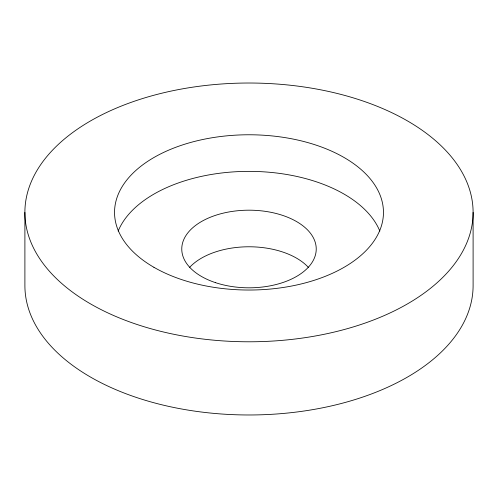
<?xml version="1.0" encoding="UTF-8"?>
<svg xmlns="http://www.w3.org/2000/svg" width="498" height="498" viewBox="0 0 498 498"><rect width="100%" height="100%" fill="white"/><g stroke="black" fill="none" stroke-linecap="round" stroke-linejoin="round"><path stroke-width="0.75" d="M473.1 212.403A224.1 129.38 0 0 1 136.95 324.453A224.1 129.38 0 0 1 136.95 100.353A224.1 129.38 0 0 1 473.1 212.403L473.1 285.597A224.1 129.38 0 0 1 249 414.977A224.1 129.38 0 0 1 24.9 285.597L24.9 212.403M189.645 267.364A67.23 38.813 0 0 1 249 246.778A67.23 38.813 0 0 1 308.355 267.364M118.169 231.078A134.46 77.632 0 0 1 249 171.368A134.46 77.632 0 0 1 379.831 231.078M153.919 267.295A134.46 77.632 0 0 0 378.878 232.498A134.46 77.632 0 0 0 214.202 137.417A134.46 77.632 0 0 0 153.919 267.295M215.385 282.615A67.23 38.813 0 0 0 316.23 249A67.23 38.813 0 0 0 215.385 215.385A67.23 38.813 0 0 0 215.385 282.615"/></g></svg>
